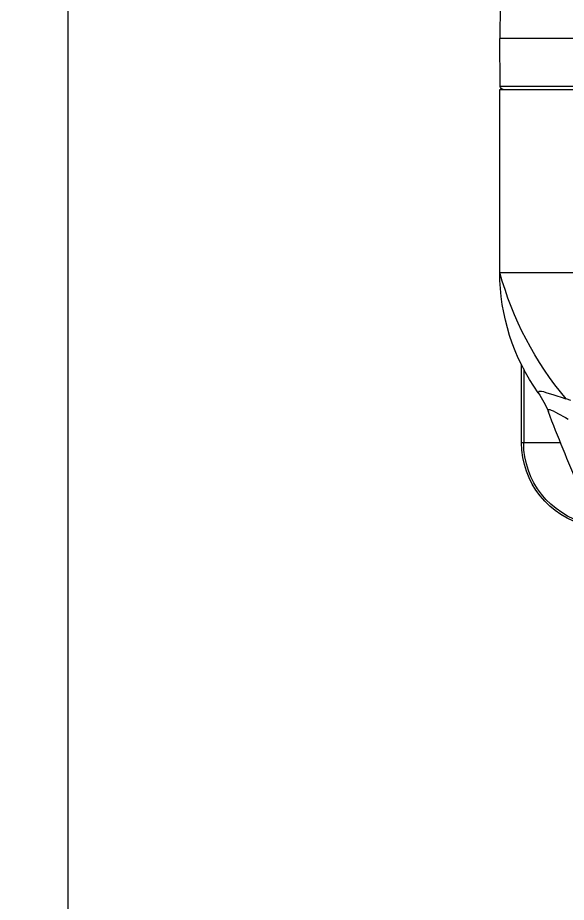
# Model space of a CAD drawing. Header units: millimetres. Extents: x -225363 to 347188, y -782467 to 813415.
# Drawn here: x 50792.6 to 50889.4, y 20367.6 to 20523.5 of the extents above; entities that cross this region are included whole.
import ezdxf

# ---------------------------------------------------------------- set-up
doc = ezdxf.new("R2010")
doc.units = ezdxf.units.MM

# ---------------------------------------------------------------- blocks, each defined once
blk = doc.blocks.new('MB bom')
at = {"color": 8, "linetype": 'Continuous'}
for p, q in [((-199078.15, 638538.04), (-199078.15, 638603.04)), ((-199077.66, 638603.04), (-199077.66, 638538.12)), ((-199069.15, 638603.04), (-199069.15, 638538.04)), ((-199110.45, 638538.04), (-199110.45, 638597.59)), ((-199136.09, 638549.61), (-199136.34, 638550.08)), ((-199133.07, 638550.59), (-199132.79, 638549.76)), ((-199140.55, 638548.77), (-199140.55, 638542.25)), ((-199135.84, 638549.17), (-199136.09, 638549.61)), ((-199135.61, 638548.76), (-199135.84, 638549.17)), ((-199135.4, 638548.38), (-199135.61, 638548.76)), ((-199135.13, 638547.89), (-199135.4, 638548.38)), ((-199132.81, 638549.78), (-199132.57, 638548.93)), ((-199132.79, 638549.76), (-199132.81, 638549.78)), ((-199132.79, 638549.76), (-199132.79, 638549.76)), ((-199132.57, 638548.93), (-199132.32, 638548.14)), ((-199134.9, 638547.46), (-199135.13, 638547.89)), ((-199134.75, 638547.12), (-199134.9, 638547.46)), ((-199134.66, 638546.85), (-199134.75, 638547.12)), ((-199134.65, 638546.67), (-199134.66, 638546.85)), ((-199132.32, 638548.14), (-199132.1, 638547.43)), ((-199132.1, 638547.43), (-199131.88, 638546.8)), ((-199131.88, 638546.8), (-199131.7, 638546.24)), ((-199135.06, 638546.61), (-199134.95, 638546.57)), ((-199134.95, 638546.57), (-199134.86, 638546.55)), ((-199134.86, 638546.55), (-199134.72, 638546.57)), ((-199134.72, 638546.57), (-199134.65, 638546.67)), ((-199131.7, 638546.24), (-199131.57, 638545.78)), ((-199131.57, 638545.78), (-199131.48, 638545.41)), ((-199131.48, 638545.41), (-199131.46, 638545.13)), ((-199131.59, 638544.84), (-199131.73, 638544.82)), ((-199131.73, 638544.82), (-199131.73, 638544.82)), ((-199131.73, 638544.82), (-199131.73, 638544.82)), ((-199131.49, 638544.94), (-199131.59, 638544.84)), ((-199131.46, 638545.13), (-199131.49, 638544.94)), ((-199127.51, 638542.25), (-199140.55, 638542.25)), ((-199140.55, 638542.25), (-199140.55, 638541.89)), ((-199140.55, 638541.89), (-199126.81, 638541.89)), ((-199110.45, 638538.04), (-199078.15, 638538.04)), ((-199077.66, 638538.12), (-199069.15, 638538.04)), ((-199063.15, 638538.09), (-199069.15, 638538.04))]:
    blk.add_line(p, q, dxfattribs=at)
for centre, radius, start, end in [((-199140.55, 638556.89), 15, 192.9814, 270), ((-199140.55, 638556.89), 14.64, 193.3892, 270), ((-198991.33, 638919.89), 400, 246.9092, 248.9415), ((-199095.32, 638594.02), 57.99, 229.7529, 254.8742), ((-199140.51, 638532.45), 15.17, 54.661, 68.9487), ((-199110.45, 638574.82), 36.78, 234.6453, 270.0016), ((-199077.65, 638538.62), 0.5, 180, 269.5)]:
    blk.add_arc(centre, radius, start, end, dxfattribs=at)
blk = doc.blocks.new('PMBCB')
h = blk.add_hatch()
h.set_pattern_fill('BTCT2', color=8, scale=30, pattern_type=2)
h.set_pattern_definition([(50, (-27194.2, -11189.96), (215.17805, -18.8256), [22.5, -247.5]), (355, (-27194.2, -11189.96), (-41.6254, 225.6576), [18, -198]), (100.4514, (-27176.26, -11191.53), (173.5528, 206.8319), [19.122, -210.3426]), (46.1842, (-27194.2, -11129.96), (320.1723, -49.6557), [33.75, -371.25]), (96.6356, (-27167.5, -11134.1), (280.3988, 292.2354), [28.683, -315.514]), (351.1842, (-27194.2, -11129.96), (280.3986, 292.2356), [27, -297]), (21, (-27164.2, -11144.96), (179.0721, -120.7857), [22.5, -247.5]), (326, (-27164.2, -11144.96), (72.9946, 217.545), [18, -198]), (71.4514, (-27149.27, -11155.03), (252.0668, 96.7591), [19.122, -210.3426]), (37.5, (-27194.194, -11189.96), (3.64796, 99.86816), [0, -195.6, 0, -201, 0, -198.75]), (7.5, (-27194.19, -11189.96), (78.92086, 118.3235), [0, -114.6, 0, -191.1, 0, -75.75]), (327.5, (-27261.094, -11189.96), (160.14673, -6.76646), [0, -75, 0, -234, 0, -310.5]), (317.5, (-27291.1, -11189.96), (174.95585, 30.0315), [0, -97.5, 0, -155.4, 0, -220.5]), (45, (-27194.19, -11189.96), (-63.6396, 63.6396), []), (45, (-27194.19, -11168.96), (-63.6396, 63.6396), [])])
h.paths.add_polyline_path([(6600, 2700), (-2900, 2700), (-2900, -200), (6600, -200)])
h.paths.add_polyline_path([(5000, 2500), (5000, 0), (0, 0), (0, 2500)], flags=16)
h.paths.add_polyline_path([(5200, 2500), (6400, 2500), (6400, 0), (5200, 0)], flags=16)
h.paths.add_polyline_path([(-200, 2500), (-200, 0), (-2700, 0), (-2700, 2500)], flags=16)
h.paths.add_polyline_path([(5350.97, 389.34), (6075.73, 389.34), (6075.73, 539.34), (5350.97, 539.34)], flags=0)
h.paths.add_polyline_path([(5451.74, 547.35), (5986.02, 547.35), (5986.02, 775.92), (5451.74, 775.92)], flags=0)
h.paths.add_polyline_path([(4155.05, 389.34), (4879.81, 389.34), (4879.81, 539.34), (4155.05, 539.34)], flags=0)
h.paths.add_polyline_path([(4255.82, 547.35), (4790.11, 547.35), (4790.11, 775.92), (4255.82, 775.92)], flags=0)
h.paths.add_polyline_path([(-1032.12, 389.34), (-307.36, 389.34), (-307.36, 539.34), (-1032.12, 539.34)], flags=0)
h.paths.add_polyline_path([(-931.35, 547.35), (-397.07, 547.35), (-397.07, 775.92), (-931.35, 775.92)], flags=0)
blk.add_lwpolyline([(168.39, 1550), (518.39, 1550), (518.39, 2300), (168.39, 2300)], close=True)
at = {"color": 8, "xscale": -0.998699011935332, "yscale": 0.998699011935332, "zscale": 0.998699011935332, "rotation": 270}
blk.add_blockref('MB bom', (-637462.74, 200790.95), dxfattribs=at)

msp = doc.modelspace()

# ---------------------------------------------------------------- block references
msp.add_blockref('PMBCB', (50633.08, 18539.09))

doc.saveas('drawing.dxf')
